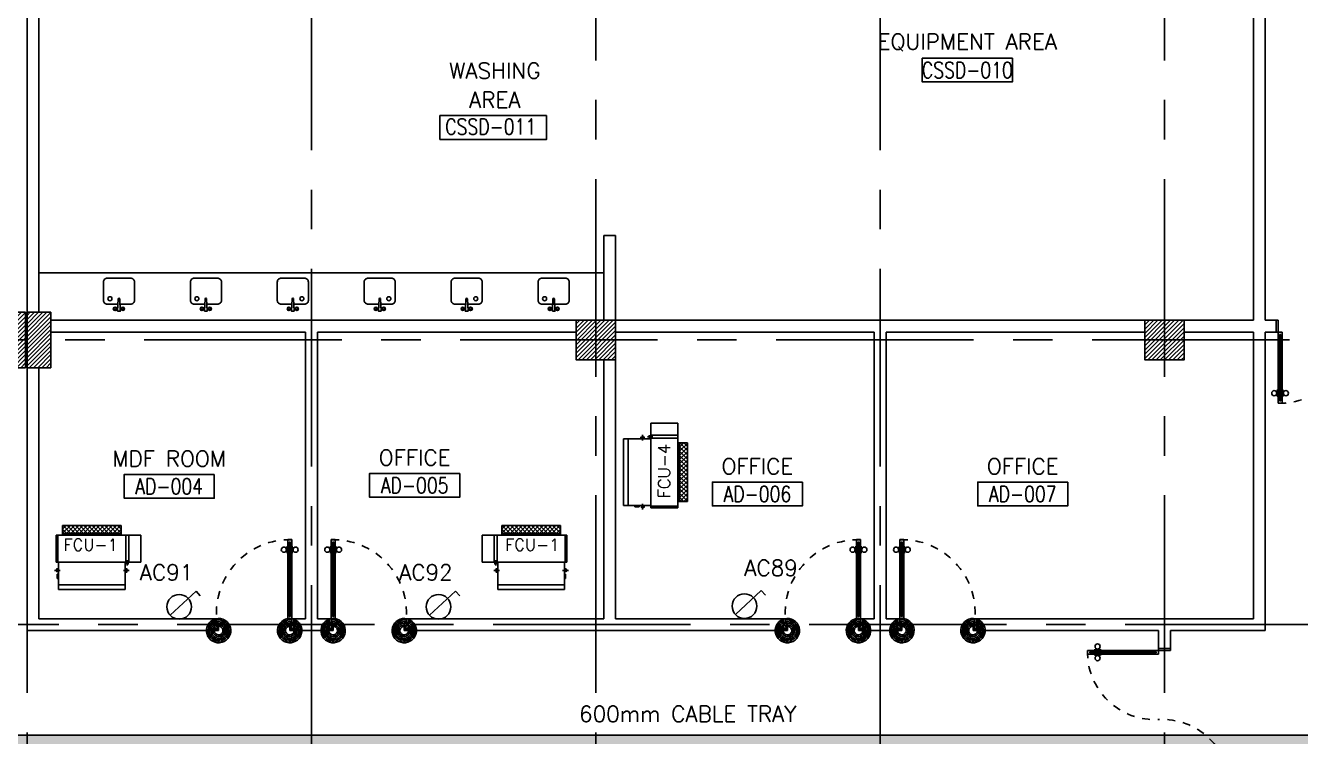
# Model space of a CAD drawing. Extents: x 417866.9 to 417960.2, y 43448 to 43538.2.
# Drawn here: x 417915.52 to 417931.66, y 43483.46 to 43492.45 of the extents above; entities that cross this region are included whole.
import ezdxf
from ezdxf.enums import TextEntityAlignment as Align

# ---------------------------------------------------------------- set-up
doc = ezdxf.new("R2010")
doc.units = 0
doc.header["$MEASUREMENT"] = 0
doc.linetypes.add('CENTERX2', pattern=[4, 2.5, -0.5, 0.5, -0.5])
doc.linetypes.add('HIDDEN', pattern=[0.375, 0.25, -0.125])
doc.layers.get('0').update_dxf_attribs({"color": 11, "linetype": 'CONTINUOUS'})
for name, color, linetype in [('AXES', 11, 'CENTERX2'), ('COL', 11, 'CONTINUOUS'), ('DIM', 11, 'CONTINUOUS'), ('DOOR', 11, 'CONTINUOUS'), ('E-SOCKETS', 4, 'CONTINUOUS'), ('E-TRAY', 2, 'CONTINUOUS'), ('EJ', 11, 'CONTINUOUS'), ('FCU', 7, 'CONTINUOUS'), ('FHC', 11, 'CONTINUOUS'), ('FIX', 11, 'CONTINUOUS'), ('HAT', 11, 'CONTINUOUS'), ('ME-FIX', 11, 'CONTINUOUS'), ('RM-BOX', 11, 'CONTINUOUS'), ('RM-NAME', 11, 'CONTINUOUS'), ('RM-NO', 11, 'CONTINUOUS'), ('SCD', 2, 'CONTINUOUS'), ('WALL', 11, 'CONTINUOUS')]:
    doc.layers.add(name, color=color, linetype=linetype)
doc.styles.add('ROMANS', font='ROMANS.shx', dxfattribs={"width": 0.6})

# ---------------------------------------------------------------- blocks, each defined once
blk = doc.blocks.new('RM1')
at = {"layer": 'RM-BOX'}
blk.add_lwpolyline([(570, -200), (-570, -200), (-570, -500), (570, -500)], close=True, dxfattribs=at)
at = {"layer": 'RM-NAME', "style": 'ROMANS'}
for tag, p in [('ROOMNAME1', (0, 324)), ('ROOMNAME2', (0, 0))]:
    blk.add_attdef(tag, text='', height=200, dxfattribs=at).set_placement(p, align=Align.MIDDLE)
at = {"layer": 'RM-NO', "style": 'ROMANS', "width": 0.8}
blk.add_attdef('ROOMNO', text='', height=200, dxfattribs=at).set_placement((0, -350), align=Align.MIDDLE)
blk = doc.blocks.new('A$C24ED45A6')
at = {"layer": 'DOOR', "color": 0, "linetype": 'ByBlock'}
for p, q in [((925, 1100), (925, 1150)), ((925, 1150), (975, 1150)), ((975, 1150), (925, 1150)), ((975, 1100), (975, 1150)), ((909, 1055), (909, 990)), ((918, 1055), (909, 1055)), ((918, 990), (909, 990)), ((918, 978), (918, 1068)), ((925, 1068), (918, 1068)), ((918, 1055), (918, 990)), ((925, 978), (918, 978)), ((942, 1100), (925, 1100)), ((942, 1100), (942, 1120)), ((958, 1120), (942, 1120)), ((958, 1100), (958, 1120)), ((975, 1100), (958, 1100)), ((975, 1068), (982, 1068)), ((975, 978), (982, 978)), ((982, 978), (982, 1068)), ((982, 1055), (982, 990)), ((982, 1055), (991, 1055)), ((982, 990), (991, 990)), ((991, 1055), (991, 990)), ((925, 150), (925, 200)), ((925, 200), (942, 200)), ((942, 200), (942, 180)), ((942, 180), (958, 180)), ((958, 180), (958, 200)), ((958, 200), (975, 200)), ((975, 200), (975, 150)), ((0, 0), (0, 150)), ((0, 150), (25, 150)), ((50, 0), (0, 0)), ((25, 150), (25, 100)), ((25, 100), (50, 100)), ((50, 100), (50, 0)), ((925, 150), (975, 150)), ((975, 100), (950, 100)), ((950, 100), (950, 0)), ((1000, 150), (975, 150)), ((975, 150), (975, 100)), ((1000, 150), (1000, 0)), ((950, 0), (1000, 0))]:
    blk.add_line(p, q, dxfattribs=at)
at = {"layer": 'DOOR', "linetype": 'ByBlock'}
for p, q in [((925, 1100), (925, 200)), ((942, 200), (942, 1100)), ((958, 200), (958, 1100)), ((975, 200), (975, 1100))]:
    blk.add_line(p, q, dxfattribs=at)
at = {"layer": 'DOOR', "color": 9, "linetype": 'ByBlock'}
for p, q in [((50, 0), (0, 114)), ((50, 0), (0, 40)), ((50, 0), (37, 100)), ((950, 0), (1000, 114)), ((950, 0), (963, 100)), ((950, 0), (1000, 40))]:
    blk.add_line(p, q, dxfattribs=at)
at = {"layer": 'DOOR', "color": 0, "linetype": 'ByBlock'}
for centre in [(876, 1023), (1024, 1023)]:
    blk.add_circle(centre, 32.4, dxfattribs=at)
at = {"layer": 'DOOR', "linetype": 'HIDDEN', "ltscale": 0.5}
blk.add_arc((950, 222), 928, 88.456, 184.4816, dxfattribs=at)
at = {"layer": 'DOOR', "color": 9, "linetype": 'ByBlock'}
for centre, radius, start, end in [((50, 0), 154, 103.7142, 108.8947), ((50, 0), 134, 100.72, 111.8402), ((50, 0), 114, 102.6226, 115.9162), ((50, 0), 94.4, 90, 121.9818), ((50, 0), 74.4, 90, 132.2236), ((50, 0), 54.4, 90, 156.7926), ((50, 0), 34.4, 90, 180), ((50, 0), 14.4, 90, 180), ((950, 0), 94.4, 58.0182, 90), ((950, 0), 74.4, 47.7764, 90), ((950, 0), 54.4, 23.2074, 90), ((950, 0), 34.4, 0, 90), ((950, 0), 14.4, 0, 90), ((950, 0), 134, 68.1598, 79.28), ((950, 0), 114, 64.0838, 77.3774), ((950, 0), 154, 71.1053, 76.2858)]:
    blk.add_arc(centre, radius, start, end, dxfattribs=at)
at = {"layer": 'WALL'}
blk.add_line((1000, 0), (1000, 150), dxfattribs=at)
blk = doc.blocks.new('COL50')
at = {"layer": 'COL'}
blk.add_lwpolyline([(-250, 250), (-250, -250), (250, -250), (250, 250)], close=True, dxfattribs=at)
blk = doc.blocks.new('*X71')
at = {"color": 0}
for p, q in [((227929, 32290), (228400, 32761)), ((227929, 32343), (228347, 32761)), ((227929, 32396), (228294, 32761)), ((227929, 32449), (228241, 32761)), ((227929, 32502), (228188, 32761)), ((227929, 32555), (228135, 32761)), ((227929, 32608), (228082, 32761)), ((227929, 32661), (228029, 32761)), ((227929, 32714), (227976, 32761)), ((227953, 32261), (228429, 32737)), ((228006, 32261), (228429, 32684)), ((228059, 32261), (228429, 32631)), ((228112, 32261), (228429, 32578)), ((228165, 32261), (228429, 32525)), ((228218, 32261), (228429, 32472)), ((228271, 32261), (228429, 32419)), ((228324, 32261), (228429, 32366)), ((228377, 32261), (228429, 32312))]:
    blk.add_line(p, q, dxfattribs=at)
blk = doc.blocks.new('*X69')
at = {"color": 0}
for p, q in [((235129, 32277), (235612, 32761)), ((235129, 32330), (235559, 32761)), ((235129, 32383), (235506, 32761)), ((235129, 32436), (235453, 32761)), ((235129, 32489), (235400, 32761)), ((235129, 32542), (235347, 32761)), ((235129, 32595), (235294, 32761)), ((235129, 32649), (235241, 32761)), ((235129, 32702), (235188, 32761)), ((235129, 32755), (235135, 32761)), ((235165, 32261), (235629, 32724)), ((235218, 32261), (235629, 32671)), ((235271, 32261), (235629, 32618)), ((235324, 32261), (235629, 32565)), ((235377, 32261), (235629, 32512)), ((235430, 32261), (235629, 32459)), ((235483, 32261), (235629, 32406)), ((235537, 32261), (235629, 32353)), ((235590, 32261), (235629, 32300))]:
    blk.add_line(p, q, dxfattribs=at)
blk = doc.blocks.new('C11')
at = {"layer": 'HAT'}
h = blk.add_hatch(dxfattribs=at)
h.set_pattern_fill('ANSI31', color=256, scale=300, style=0)
h.set_pattern_definition([(45, (-383765.23, -62181), (-26.5165043, 26.5165043), [])])
h.paths.add_polyline_path([(-20, 350), (-20, 700), (-320, 700), (-320, 350)])
h.paths.add_polyline_path([(-320, 0), (-20, 0), (-20, 350), (-320, 350)])
h = blk.add_hatch(dxfattribs=at)
h.set_pattern_fill('ANSI31', color=256, scale=300, style=0)
h.set_pattern_definition([(45, (-383445.23, -62181), (-26.5165043, 26.5165043), [])])
h.paths.add_polyline_path([(300, 350), (300, 700), (0, 700), (0, 350)])
h.paths.add_polyline_path([(0, 0), (300, 0), (300, 350), (0, 350)])
at = {"layer": 'COL'}
for points in [[(-20, 700), (-20, 0), (-320, 0), (-320, 700)], [(300, 700), (300, 0), (0, 0), (0, 700)]]:
    blk.add_lwpolyline(points, close=True, dxfattribs=at)
blk = doc.blocks.new('fe-door')
at = {"layer": 'DOOR', "color": 0, "linetype": 'ByBlock'}
for p, q in [((-818, 1775), (-818, 1782)), ((-728, 1782), (-818, 1782)), ((-805, 1782), (-805, 1791)), ((-805, 1791), (-740, 1791)), ((-805, 1782), (-740, 1782)), ((-740, 1782), (-740, 1791)), ((-728, 1775), (-728, 1782)), ((150, 1800), (0, 1800)), ((0, 1800), (0, 1775)), ((150, 1775), (150, 1800)), ((-900, 1775), (-900, 1725)), ((-900, 1725), (-900, 1775)), ((-850, 1775), (-900, 1775)), ((-850, 1725), (-900, 1725)), ((-870, 1758), (-870, 1742)), ((-850, 1758), (-870, 1758)), ((-850, 1742), (-870, 1742)), ((-850, 1775), (-850, 1758)), ((-850, 1742), (-850, 1725)), ((-818, 1725), (-818, 1718)), ((-728, 1718), (-818, 1718)), ((-805, 1718), (-805, 1709)), ((-805, 1718), (-740, 1718)), ((-805, 1709), (-740, 1709)), ((-740, 1718), (-740, 1709)), ((-728, 1725), (-728, 1718)), ((-50, 1758), (-50, 1775)), ((-50, 1775), (0, 1775)), ((-30, 1758), (-50, 1758)), ((-50, 1725), (-50, 1742)), ((-50, 1742), (-30, 1742)), ((0, 1725), (-50, 1725)), ((-30, 1742), (-30, 1758)), ((0, 1725), (0, 1775)), ((0, 1775), (150, 1775)), ((0, 75), (0, 25)), ((0, 75), (50, 75)), ((0, 0), (0, 25)), ((0, 25), (50, 25)), ((150, 25), (0, 25)), ((0, 0), (150, 0)), ((30, 58), (30, 42)), ((50, 58), (30, 58)), ((30, 42), (50, 42)), ((50, 75), (50, 58)), ((50, 42), (50, 25)), ((150, 25), (150, 0)), ((850, 58), (850, 75)), ((850, 75), (900, 75)), ((850, 58), (870, 58)), ((850, 25), (850, 42)), ((850, 42), (870, 42)), ((850, 25), (900, 25)), ((870, 42), (870, 58)), ((900, 25), (900, 75)), ((900, 75), (900, 25))]:
    blk.add_line(p, q, dxfattribs=at)
at = {"layer": 'DOOR', "linetype": 'ByBlock'}
for p, q in [((-50, 1775), (-850, 1775)), ((-50, 1758), (-850, 1758)), ((-50, 1742), (-850, 1742)), ((-850, 1725), (-50, 1725)), ((850, 75), (50, 75)), ((50, 58), (850, 58)), ((50, 42), (850, 42)), ((50, 25), (850, 25))]:
    blk.add_line(p, q, dxfattribs=at)
at = {"layer": 'DOOR', "color": 0, "linetype": 'ByBlock'}
for centre in [(-773, 1824), (-773, 1676)]:
    blk.add_circle(centre, 32.4, dxfattribs=at)
at = {"layer": 'DOOR', "linetype": 'HIDDEN', "ltscale": 0.5}
for centre, start, end in [((-49, 1750), 178.3174, 273.2965), ((49, 50), 358.3174, 93.2965)]:
    blk.add_arc(centre, 851, start, end, dxfattribs=at)
at = {"layer": 'WALL'}
for p, q in [((0, 1800), (150, 1800)), ((0, 0), (150, 0))]:
    blk.add_line(p, q, dxfattribs=at)
at = {"layer": 'WALL', "linetype": 'ByBlock'}
blk.add_line((0, 1800), (150, 1800), dxfattribs=at)
blk = doc.blocks.new('A$C3D1F6B3C')
at = {"layer": 'ME-FIX'}
blk.add_lwpolyline([(0.209, 0.088), (0.343, 0.088, 0.414214), (0.393, 0.138), (0.393, 0.369, 0.414214), (0.343, 0.419), (0.05, 0.419, 0.414214), (0, 0.369), (0, 0.138, 0.414214), (0.05, 0.088), (0.184, 0.088)], format="xyb", dxfattribs=at)
blk.add_lwpolyline([(0.18, 0), (0.212, 0), (0.206, 0.155, 1), (0.186, 0.155)], format="xyb", close=True, dxfattribs=at)
for centre, radius in [((0.082, 0.158), 0.0255), ((0.147, 0.031), 0.0217), ((0.147, 0.031), 0.014), ((0.246, 0.031), 0.0217), ((0.246, 0.031), 0.014)]:
    blk.add_circle(centre, radius, dxfattribs=at)
blk = doc.blocks.new('*X226')
at = {"color": 0}
for p, q in [((16890, -2467), (16943, -2414)), ((16890, -2520), (16990, -2420)), ((16990, -2512), (16892, -2414)), ((16990, -2459), (16945, -2414)), ((16990, -2565), (16890, -2465)), ((16890, -2573), (16990, -2473)), ((16990, -2619), (16890, -2519)), ((16890, -2626), (16990, -2526)), ((16990, -2672), (16890, -2572)), ((16890, -2679), (16990, -2579)), ((16990, -2725), (16890, -2625)), ((16890, -2732), (16990, -2632)), ((16990, -2778), (16890, -2678)), ((16890, -2785), (16990, -2685)), ((16990, -2831), (16890, -2731)), ((16890, -2838), (16990, -2738)), ((16990, -2884), (16890, -2784)), ((16890, -2891), (16990, -2791)), ((16990, -2937), (16890, -2837)), ((16890, -2944), (16990, -2844)), ((16990, -2990), (16890, -2890)), ((16890, -2997), (16990, -2897)), ((16990, -3043), (16890, -2943)), ((16890, -3050), (16990, -2950)), ((16990, -3096), (16890, -2996)), ((16890, -3103), (16990, -3003)), ((16990, -3149), (16890, -3049)), ((16892, -3155), (16990, -3056)), ((16944, -3155), (16890, -3102)), ((16945, -3155), (16990, -3109))]:
    blk.add_line(p, q, dxfattribs=at)
blk = doc.blocks.new('WHE06')
at = {"color": 2}
for p, q in [((689, 621), (346, 621)), ((346, 621), (346, 469)), ((689, 469), (689, 621)), ((60, -422), (60, 422)), ((212, 437), (269, 437)), ((232, 452), (232, 422)), ((232, 452), (252, 452)), ((242, 472), (242, 399)), ((252, 452), (252, 422)), ((305, 448), (373, 448)), ((321, 458), (321, 438)), ((321, 458), (346, 458)), ((321, 438), (346, 438)), ((346, 430), (689, 430)), ((811, 371), (689, 371)), ((711, -371), (711, 371)), ((811, -371), (811, 371)), ((142, -437), (142, -422)), ((142, -437), (197, -437)), ((197, -437), (197, -422)), ((221, -437), (269, -437)), ((232, -452), (232, -422)), ((232, -452), (252, -452)), ((242, -472), (242, -399)), ((252, -452), (252, -422)), ((346, -430), (689, -430)), ((811, -371), (689, -371))]:
    blk.add_line(p, q, dxfattribs=at)
at = {"color": 6}
for p, q in [((0, -422), (0, 422)), ((0, 422), (346, 422)), ((346, 469), (346, -451)), ((689, 469), (346, 469)), ((689, -451), (689, 469)), ((0, -422), (346, -422)), ((346, -451), (689, -451))]:
    blk.add_line(p, q, dxfattribs=at)
at = {"color": 2}
blk.add_blockref('*X226', (-16179, 2784), dxfattribs=at)

msp = doc.modelspace()

# ---------------------------------------------------------------- hatches: boundary and pattern name
at = {"layer": 'FHC', "linetype": 'ByBlock', "ltscale": 0.3}
h = msp.add_hatch(dxfattribs=at)
h.set_pattern_fill('ANSI32', color=11, scale=175, angle=90, style=0)
h.set_pattern_definition([(135, (417946.38262, 43252.75314), (-0.046403882, -0.046403882), []), (135, (417946.38262, 43252.78408), (-0.046403882, -0.046403882), [])])
h.paths.add_polyline_path([(417915.3316, 43485.8693), (417915.1416, 43485.8693), (417915.1416, 43484.9493), (417915.3316, 43484.9493)])
h.paths.add_polyline_path([(417915.7527, 43484.7367), (417915.3319, 43484.7367), (417915.3319, 43484.9992), (417915.7527, 43484.9992)], flags=9)
at = {"layer": 'HAT'}
h = msp.add_hatch(dxfattribs=at)
h.set_pattern_fill('ANGLE', color=256, style=0)
h.set_pattern_definition([(0, (0, 0), (0, 0.275), [0.2, -0.075]), (90, (0, 0), (-0.275, 2e-17), [0.2, -0.075])])
h.paths.add_polyline_path([(417898.0311, 43492.6743), (417897.4311, 43492.6743), (417897.4311, 43483.2546), (417897.8107, 43482.875), (417906.0796, 43482.875), (417907.2753, 43481.6793), (417914.1411, 43481.6793), (417915.3368, 43482.875), (417933.6467, 43482.875), (417933.9467, 43482.575), (417933.9467, 43474.8441), (417934.3225, 43474.4684), (417942.1008, 43474.4684), (417942.1008, 43474.7684), (417934.4467, 43474.7684), (417934.2467, 43474.9684), (417934.2467, 43482.575), (417934.5467, 43482.875), (417936.3308, 43482.875), (417936.6308, 43483.175), (417938.2984, 43483.175), (417938.7484, 43483.625), (417938.7484, 43489.0378), (417938.4484, 43489.0378), (417938.4484, 43483.7492), (417938.1741, 43483.475), (417915.0883, 43483.475), (417913.8926, 43482.2793), (417907.5238, 43482.2793), (417906.3281, 43483.475), (417898.2796, 43483.475), (417898.0311, 43483.7235)])

# ---------------------------------------------------------------- linework, layer by layer
at = {"layer": 'AXES'}
for p, q in [((417922.7366, 43460.01), (417922.7366, 43537.5491)), ((417929.9366, 43460.01), (417929.9366, 43537.5491)), ((417915.5366, 43460.01), (417915.5366, 43537.1991)), ((417919.1366, 43466.8743), (417919.1366, 43525.6943)), ((417926.3366, 43466.8743), (417926.3366, 43525.6943)), ((417959.5194, 43488.4743), (417889.6966, 43488.4743)), ((417947.9366, 43484.8743), (417873.4766, 43484.8743))]:
    msp.add_line(p, q, dxfattribs=at)
at = {"layer": 'E-SOCKETS'}
for p, q in [((417917.3476, 43484.9934), (417917.6754, 43485.2986)), ((417917.6754, 43485.2986), (417917.7299, 43485.24)), ((417920.6312, 43484.9934), (417920.9591, 43485.2986)), ((417920.9591, 43485.2986), (417921.0136, 43485.24)), ((417924.5039, 43485.0021), (417924.8318, 43485.3072)), ((417924.8318, 43485.3072), (417924.8862, 43485.2487))]:
    msp.add_line(p, q, dxfattribs=at)
for centre in [(417917.462, 43485.0998), (417920.7456, 43485.0998), (417924.6183, 43485.1085)]:
    msp.add_circle(centre, 0.1562, dxfattribs=at)
at = {"layer": 'E-TRAY', "color": 4}
msp.add_lwpolyline([(417915.3368, 43482.875), (417933.6467, 43482.875), (417933.9467, 43482.575), (417933.9467, 43474.8441), (417934.3225, 43474.4684), (417942.1008, 43474.4684), (417942.1008, 43474.7684), (417934.4467, 43474.7684), (417934.2467, 43474.9684), (417934.2467, 43482.575), (417934.5467, 43482.875), (417936.3308, 43482.875), (417936.6308, 43483.175), (417938.2984, 43483.175), (417938.7484, 43483.625), (417938.7484, 43489.0378), (417938.4484, 43489.0378), (417938.4484, 43483.7492), (417938.1741, 43483.475), (417915.0883, 43483.475)], dxfattribs=at)
at = {"layer": 'FIX'}
msp.add_line((417915.6866, 43489.3243), (417922.8366, 43489.3243), dxfattribs=at)
at = {"layer": 'RM-BOX'}
msp.add_lwpolyline([(417922.1136, 43491.3115), (417920.7638, 43491.3115), (417920.7638, 43491.0115), (417922.1136, 43491.0115)], close=True, dxfattribs=at)
at = {"layer": 'WALL'}
for p, q in [((417931.2116, 43488.7243), (417931.2116, 43494.4743)), ((417915.5366, 43488.7243), (417915.5366, 43494.1743)), ((417915.6866, 43488.8243), (417915.6866, 43494.1743)), ((417931.0616, 43488.7243), (417931.0616, 43493.1243)), ((417922.8366, 43488.7243), (417922.8366, 43489.7969)), ((417922.9866, 43489.7969), (417922.8366, 43489.7969)), ((417922.9866, 43488.7243), (417922.9866, 43489.7969)), ((417915.8366, 43488.7243), (417922.4866, 43488.7243)), ((417922.9866, 43488.7243), (417929.6866, 43488.7243)), ((417930.1866, 43488.7243), (417931.0616, 43488.7243)), ((417931.2108, 43488.7243), (417931.3491, 43488.7243)), ((417931.3491, 43488.5743), (417931.3491, 43488.7243)), ((417915.8366, 43488.5743), (417919.0616, 43488.5743)), ((417919.0616, 43488.5743), (417919.0616, 43484.9493)), ((417919.2116, 43488.5743), (417922.4866, 43488.5743)), ((417919.2116, 43488.5743), (417919.2116, 43484.9493)), ((417922.9866, 43488.5743), (417926.2616, 43488.5743)), ((417926.2616, 43484.9493), (417926.2616, 43488.5743)), ((417926.4116, 43488.5743), (417929.6866, 43488.5743)), ((417926.4116, 43484.9493), (417926.4116, 43488.5743)), ((417930.1866, 43488.5743), (417931.0616, 43488.5743)), ((417931.0616, 43484.9493), (417931.0616, 43488.5743)), ((417931.2108, 43488.5743), (417931.3491, 43488.5743)), ((417931.2116, 43484.7993), (417931.2116, 43488.5743)), ((417915.5366, 43488.2243), (417915.5366, 43484.7993)), ((417915.6866, 43488.1243), (417915.6866, 43484.9493)), ((417922.8366, 43488.2243), (417922.8366, 43484.9493)), ((417922.9866, 43488.2243), (417922.9866, 43484.9493)), ((417915.6866, 43484.9493), (417917.9116, 43484.9493)), ((417917.9116, 43484.9493), (417917.9116, 43484.7993)), ((417918.9116, 43484.9493), (417919.0616, 43484.9493)), ((417918.9116, 43484.9493), (417918.9116, 43484.7993)), ((417919.2116, 43484.9493), (417919.3616, 43484.9493)), ((417919.3616, 43484.9493), (417919.3616, 43484.7993)), ((417920.3616, 43484.9493), (417922.8366, 43484.9493)), ((417920.3616, 43484.9493), (417920.3616, 43484.7993)), ((417922.9866, 43484.9493), (417925.1116, 43484.9493)), ((417925.1116, 43484.9493), (417925.1116, 43484.7993)), ((417926.1116, 43484.9493), (417926.2616, 43484.9493)), ((417926.1116, 43484.9493), (417926.1116, 43484.7993)), ((417926.4116, 43484.9493), (417926.5616, 43484.9493)), ((417926.5616, 43484.9493), (417926.5616, 43484.7993)), ((417927.5616, 43484.9493), (417931.0616, 43484.9493)), ((417927.5616, 43484.9493), (417927.5616, 43484.7993)), ((417915.5366, 43484.7993), (417917.9116, 43484.7993)), ((417918.9116, 43484.7993), (417919.3616, 43484.7993)), ((417920.3616, 43484.7993), (417925.1116, 43484.7993)), ((417926.1116, 43484.7993), (417926.5616, 43484.7993)), ((417927.5616, 43484.7993), (417929.8616, 43484.7993)), ((417929.8616, 43484.5743), (417929.8616, 43484.7993)), ((417930.0116, 43484.7993), (417931.2116, 43484.7993)), ((417930.0116, 43484.5743), (417930.0116, 43484.7993)), ((417930.0116, 43484.5743), (417929.8616, 43484.5743))]:
    msp.add_line(p, q, dxfattribs=at)

# ---------------------------------------------------------------- block references
at = {"layer": 'COL', "xscale": -0.001000000047497451, "yscale": 0.0009999999892897904, "zscale": 0.001}
for p in [(417922.7366, 43488.4743), (417929.9366, 43488.4743)]:
    msp.add_blockref('COL50', p, dxfattribs=at)
at = {"layer": 'DIM', "xscale": 0.0009999999892897904, "yscale": 0.0009999999892897904, "zscale": 0.001, "rotation": 90}
msp.add_blockref('fe-door', (417933.1491, 43488.5743), dxfattribs=at)
at = {"layer": 'DIM', "xscale": 0.001000000047497451, "yscale": 0.0009999999892897904, "zscale": 0.001}
msp.add_blockref('fe-door', (417929.8616, 43482.7743), dxfattribs=at)
at = {"layer": 'DOOR', "color": 0, "yscale": 0.0009999999892897904, "zscale": 0.001}
for p, xscale in [((417917.9116, 43484.7993), 0.001000000047497451), ((417920.3616, 43484.7993), -0.001000000047497451), ((417925.1116, 43484.7993), 0.001000000047497451), ((417927.5616, 43484.7993), -0.001000000047497451)]:
    msp.add_blockref('A$C24ED45A6', p, dxfattribs=dict(at, xscale=xscale))
at = {"layer": 'EJ', "color": 2, "linetype": 'ByBlock', "xscale": 0.001000000047497451, "yscale": 0.0009999999892897904, "zscale": 0.001}
msp.add_blockref('C11', (417915.5366, 43488.1243), dxfattribs=at)
at = {"layer": 'FCU', "xscale": 0.0009999871253967285, "yscale": 0.001000002026557922, "zscale": 0.001}
msp.add_blockref('WHE06', (417923.0868, 43486.8029), dxfattribs=at)
at = {"layer": 'FCU', "extrusion": (0, 0, -1), "xscale": 0.001000002026557922, "yscale": 0.001000002026557922, "zscale": -0.001, "rotation": 90}
msp.add_blockref('WHE06', (-417916.3565, 43485.3178), dxfattribs=at)
at = {"layer": 'FCU', "xscale": 0.001000002026557922, "yscale": 0.001000002026557922, "zscale": 0.001, "rotation": 90}
msp.add_blockref('WHE06', (417921.9167, 43485.3178), dxfattribs=at)
at = {"layer": 'HAT', "xscale": 0.001000000047497451, "yscale": 0.0009999999892897904, "zscale": 0.001}
for p, values in [((417927.4399, 43492.2376), {'ROOMNO': 'CSSD-010', 'ROOMNAME2': 'EQUIPMENT AREA'}), ((417917.336, 43486.9732), {'ROOMNO': 'AD-004', 'ROOMNAME2': 'MDF ROOM'}), ((417920.4435, 43486.9864), {'ROOMNO': 'AD-005', 'ROOMNAME2': 'OFFICE'}), ((417924.7818, 43486.8767), {'ROOMNO': 'AD-006', 'ROOMNAME2': 'OFFICE'}), ((417928.1415, 43486.8767), {'ROOMNO': 'AD-007', 'ROOMNAME2': 'OFFICE'})]:
    msp.add_blockref('RM1', p, dxfattribs=at).add_auto_attribs(values)
for name in ['*X71', '*X69']:
    msp.add_blockref(name, (417694.5581, 43455.9633), dxfattribs=at)
at = {"layer": 'ME-FIX'}
for p in [(417916.5032, 43488.8379), (417917.6039, 43488.8379), (417922.0067, 43488.8379)]:
    msp.add_blockref('A$C3D1F6B3C', p, dxfattribs=at)
at = {"layer": 'ME-FIX', "xscale": -1}
for p in [(417919.0972, 43488.8379), (417920.198, 43488.8379), (417921.2987, 43488.8379)]:
    msp.add_blockref('A$C3D1F6B3C', p, dxfattribs=at)

# ---------------------------------------------------------------- texts
at = {"layer": 'E-SOCKETS', "style": 'ROMANS'}
for s, p in [('AC91', (417916.9637, 43485.4348)), ('AC92', (417920.2474, 43485.4348)), ('AC89', (417924.6164, 43485.4922))]:
    msp.add_text(s, height=0.2, dxfattribs=at).set_placement(p)
at = {"layer": 'E-TRAY', "color": 4, "style": 'ROMANS'}
msp.add_text('600mm CABLE TRAY', height=0.2, dxfattribs=at).set_placement((417922.5254, 43483.6456))
at = {"layer": 'RM-NAME', "style": 'ROMANS'}
for tag, p in [('WASHING', (417921.4582, 43491.88)), ('AREA', (417921.4582, 43491.5115))]:
    msp.add_attdef(tag, text='', height=0.2, dxfattribs=at).set_placement(p, align=Align.MIDDLE)
at = {"layer": 'RM-NO', "style": 'ROMANS', "width": 0.8}
msp.add_attdef('CSSD-011', text='', height=0.2, dxfattribs=at).set_placement((417921.4063, 43491.1719), align=Align.MIDDLE)
at = {"layer": 'SCD', "style": 'ROMANS', "width": 1}
msp.add_text('FCU-4', height=0.15, rotation=90, dxfattribs=at).set_placement((417923.6028, 43486.8175), align=Align.MIDDLE)
for p in [(417916.3416, 43485.8848), (417921.9316, 43485.8848)]:
    msp.add_text('FCU-1', height=0.15, dxfattribs=at).set_placement(p, align=Align.MIDDLE)

doc.saveas('drawing.dxf')
